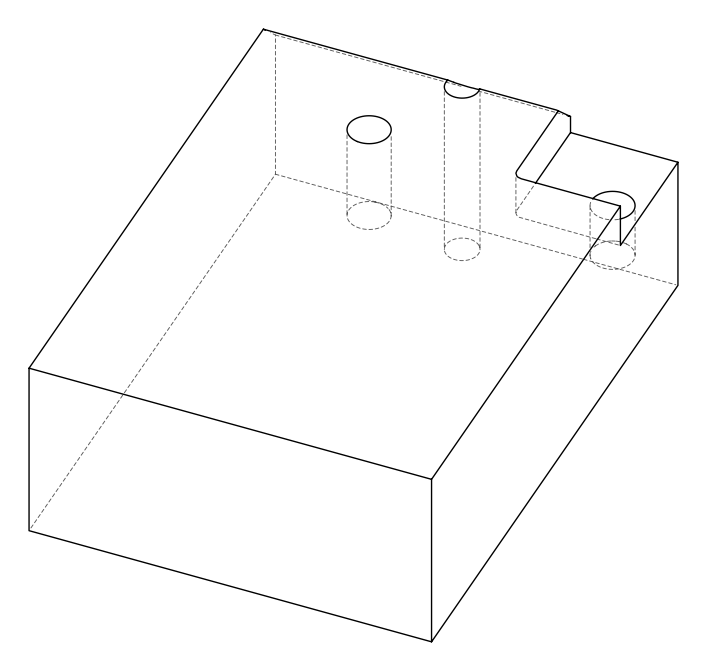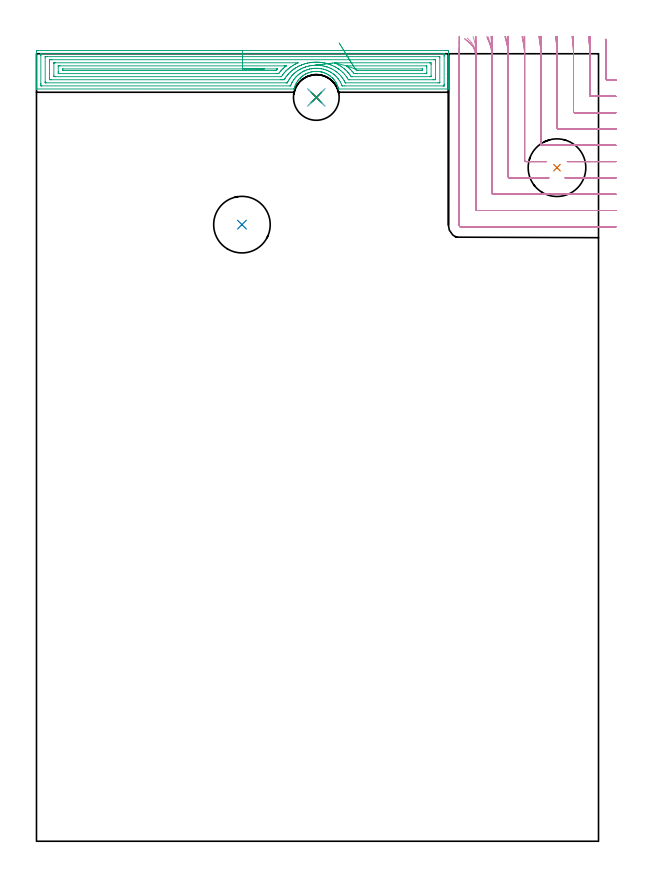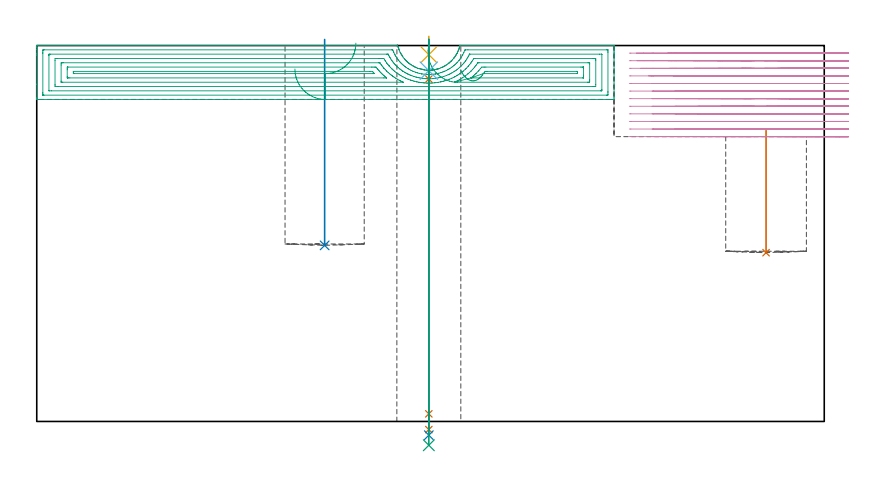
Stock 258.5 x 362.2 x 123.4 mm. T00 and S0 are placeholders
(PLAN: 9 operations, 8 tool changes, 37.6 min)
(1 INDEXABLE_INSERT_DRILL_BLIND_HOLE_FROM_SOLID | STEP1POCKET | NXT0302_024 | 0.17 min | 37302 mm3)
(2 INDEXABLE_INSERT_DRILL_BLIND_HOLE_FROM_SOLID_1 | STEP1POCKET_1 | NXT0302_023 | 0.27 min | 34641 mm3)
(3 AREA_MILL | FG_CHAMFER_SURFACE | UGT0205_001 | 10.61 min | 30883 mm3)
(4 MILL_CORNER_NOTCH_RECTANGULAR | CORNER_NOTCH_RECTANGULAR | NXT0201_013 | Follow Part, ap 2.5, ae 75% | 24.89 min | 156687 mm3)
(5 SPOT_DRILL | STEP1HOLE | NXT0321_9005460120000 | 0.05 min | 153 mm3)
(6 DRILL_BLIND_HOLE_INTO_CENTER | STEP1HOLE | NXT0301_026 | 0.04 min | 119 mm3)
(7 GUN_DRILL_THROUGH_HOLE | STEP1HOLE | UGT0307_001 | 0.55 min | 2241 mm3)
(8 SPADE_DRILL_TO_ENLARGE_THROUGH_HOLE | STEP1HOLE | UGT0306_004 | 0.52 min | 15038 mm3)
(9 DRILL_TO_ENLARGE_THROUGH_HOLE | STEP1HOLE | UGT0301_051 | 0.53 min | 24728 mm3)
(TOOL NXT0302_024 | Index. Insert Drill 26.5mm [880-D2650L32-03] | D26.5 PA176 FL80 Z2)
(TOOL NXT0302_023 | Index. Insert Drill 26mm [880-D2600L32-05] | D26 PA176 FL130 Z2)
(TOOL UGT0205_001 | Chamfer Mill 20 x 3 x 45 deg. | D20 FL50 Z2)
(TOOL NXT0201_013 | ENDMILL 10mm | D10 FL30 Z4)
(TOOL NXT0321_9005460120000 | NC Spot Drill, 142deg, 12mm, Carbide, Uncoated | D12 PA142 FL30 Z2)
(TOOL NXT0301_026 | Carbide Drill 5.5mm [860.1-0550-017A1-MM 2214] | D5.5 PA140 FL28 Z2)
(TOOL UGT0307_001 | Gun Drill 5 mm | D5 PA130 FL24 Z1)
(TOOL UGT0306_004 | Spade Drill 13.5mm | D13.5 PA132 FL10 Z2)
(TOOL UGT0301_051 | Twist Drill 21 mm | D21 PA118 FL145 Z2)
(OP 1 INDEXABLE_INSERT_DRILL_BLIND_HOLE_FROM_SOLID)
G17 G21 G94 G90
T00 M6
G54
G17 G0 G90 X239.4 Y309.8 S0 M3
G43 Z133.4 H1
G94 G81 G98 Z55.4 F250. R95.5
G80
M5
M2
(OP 2 INDEXABLE_INSERT_DRILL_BLIND_HOLE_FROM_SOLID_1)
G17 G21 G94 G90
T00 M6
G54
G17 G0 G90 X94.5 Y283.6 S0 M3
G43 Z133.4 H1
G94 G81 G98 Z57.8 F250. R125.4
G80
M5
M2
(OP 3 AREA_MILL)
G17 G21 G94 G90
T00 M6
G54
G17 G0 G90 X84.75 Y363.7 S1061 M3
G43 Z133.4 H0
Z115.7
G94 G1 X84.788 Z114.828 F250.
X84.902 Z113.964
X85.091 Z113.112
X85.353 Z112.28
X85.687 Z111.474
X86.09 Z110.7
X86.558 Z109.964
X87.09 Z109.272
X87.679 Z108.629
X88.322 Z108.04
X89.014 Z107.509
X89.75 Z107.04
X90.524 Z106.637
X91.33 Z106.303
X92.162 Z106.041
X93.014 Z105.852
X93.878 Z105.738
X94.75 Z105.7
X188.424
X188.896 Y363.699 Z105.701
X189.362 Y363.695 Z105.703
X189.491 Y363.691 Z105.706
X189.496 Y363.234 Z106.163
X189.5 Y362.636 Z106.761
Y349.711 Z119.684
Y349.114 Z120.28
Y348.544 Z120.853
Y348.231 Z121.165
Y347.661 Z121.735
Y347.349 Z122.046
Y346.723 Z122.676
Y346.33 Z123.069
Y346.009 Z123.382
X189.493 Y346.002 Z123.388
X189.342 Y346. Z123.4
X138.923
X138.922 Y346.001 Z123.399
X138.881 Y346.162 Z123.237
X138.798 Y346.461 Z122.935
X138.708 Y346.763 Z122.636
X138.693 Y346.807 Z122.593
X138.556 Y347.204 Z122.196
X138.5 Y347.349 Z122.051
X138.385 Y347.641 Z121.758
X138.195 Y348.068 Z121.33
X137.99 Y348.491 Z120.907
X137.974 Y348.518 Z120.879
X137.88 Y348.672 Z120.724
X137.759 Y348.873 Z120.526
X137.614 Y349.114 Z120.286
X137.441 Y349.398 Z120.002
X137.098 Y349.897 Z119.501
X137.021 Y349.996 Z119.4
X136.951 Y350.087 Z119.31
X136.8 Y350.275 Z119.123
X136.508 Y350.611 Z118.789
X136.426 Y350.7 Z118.7
X136.207 Y350.938 Z118.461
X136.099 Y351.048 Z118.352
X135.987 Y351.154 Z118.245
X135.298 Y351.761 Z117.637
X135.212 Y351.831 Z117.568
X135.135 Y351.893 Z117.506
X134.95 Y352.032 Z117.366
X134.423 Y352.396 Z117.004
X133.991 Y352.662 Z116.738
X133.553 Y352.91 Z116.488
X133.089 Y353.131 Z116.267
X132.64 Y353.324 Z116.071
X132.196 Y353.491 Z115.904
X132.096 Y353.526 Z115.872
X131.784 Y353.631 Z115.767
X131.749 Y353.642 Z115.756
X131.488 Y353.719 Z115.68
X131.337 Y353.759 Z115.64
X131.225 Y353.789 Z115.611
X130.987 Y353.841 Z115.557
X130.891 Y353.859 Z115.534
X130.857 Y353.867 Z115.526
X130.412 Y353.951 Z115.445
X130.289 Y353.969 Z115.428
X129.999 Y354.009 Z115.383
X129.966 Y354.014 Z115.379
X129.774 Y354.035 Z115.362
X129.623 Y354.049 Z115.344
X129.52 Y354.06 Z115.335
X129.074 Y354.086 Z115.309
X128.945 Y354.085 Z115.303
X128.879 Y354.088
X128.618 Y354.092 Z115.3
X128.317 Y354.085 Z115.312
X128.183 Y354.081 Z115.316
X128.072 Y354.071 Z115.322
X127.869 Y354.058 Z115.338
X127.737 Y354.049 Z115.348
X127.322 Y354.001 Z115.394
X127.291 Y353.998 Z115.398
X126.845 Y353.929 Z115.47
X126.4 Y353.841 Z115.558
X126.175 Y353.789 Z115.61
X125.508 Y353.593 Z115.803
X125.331 Y353.535 Z115.865
X125.306 Y353.526 Z115.874
X125.091 Y353.45 Z115.944
X125.06 Y353.44 Z115.955
X124.617 Y353.267 Z116.13
X124.537 Y353.232 Z116.166
X124.23 Y353.095 Z116.304
X123.848 Y352.91 Z116.488
X123.752 Y352.857 Z116.54
X123.725 Y352.842 Z116.555
X123.276 Y352.579 Z116.818
X122.86 Y352.317 Z117.081
X122.833 Y352.301 Z117.097
X122.453 Y352.031 Z117.365
X122.112 Y351.761 Z117.635
X121.967 Y351.649 Z117.75
X121.942 Y351.629 Z117.77
X121.875 Y351.568 Z117.831
X121.765 Y351.467 Z117.929
X121.67 Y351.382 Z118.016
X121.519 Y351.245 Z118.154
X121.44 Y351.173 Z118.223
X121.418 Y351.153 Z118.244
X121.373 Y351.108 Z118.291
X121.21 Y350.946 Z118.453
X121.145 Y350.879 Z118.517
X121.075 Y350.81 Z118.588
X121.05 Y350.785 Z118.613
X120.608 Y350.276 Z119.123
X120.159 Y349.7 Z119.696
X120.06 Y349.555 Z119.841
X119.953 Y349.396 Z120.
X119.682 Y348.962 Z120.437
X119.43 Y348.519 Z120.88
X119.267 Y348.206 Z121.194
X119.017 Y347.641 Z121.758
X118.901 Y347.349 Z122.05
X118.844 Y347.204 Z122.195
X118.693 Y346.763 Z122.636
X118.605 Y346.466 Z122.932
X118.574 Y346.363 Z123.035
X118.534 Y346.214 Z123.185
X118.469 Y346.005 Z123.392
X118.398 Y346. Z123.4
X0.158
X0.007 Y346.002 Z123.388
X0. Y346.009 Z123.382
Y346.33 Z123.069
Y346.723 Z122.676
Y347.349 Z122.046
Y348.544 Z120.853
Y349.114 Z120.28
Y358.679 Z110.718
Y363.234 Z106.163
X0.003 Y363.521 Z105.876
X0.01 Y363.692 Z105.706
X0.182 Y363.699 Z105.699
X0.604 Y363.7 Z105.7
X94.75
Y362.286 Z107.114
X187.111 Y362.285 Z107.115
X187.178
X187.484 Y362.279 Z107.121
X187.49 Y362.18 Z107.22
X187.497 Y361.969 Z107.431
X187.5 Y361.469 Z107.931
Y361.084 Z108.316
Y348.231 Z121.169
X187.498 Y347.848 Z121.552
X187.49 Y347.462 Z121.938
X187.488 Y347.42 Z121.98
X187.471 Y347.419 Z121.981
X187.421 Y347.416 Z121.984
X187.317 Y347.415 Z121.985
X187.111 Y347.414 Z121.986
X141.533
X140.707 Y347.42 Z121.98
X140.634 Y347.421 Z121.979
X140.529 Y347.484 Z121.916
X140.492 Y347.562 Z121.838
X140.209 Y348.231 Z121.169
X139.815 Y349.069 Z120.331
X139.789 Y349.114 Z120.286
X139.752 Y349.176 Z120.224
X139.243 Y349.996 Z119.404
X138.923 Y350.47 Z118.93
X138.745 Y350.703 Z118.697
X138.605 Y350.879 Z118.521
X138.03 Y351.54 Z117.86
X137.821 Y351.761 Z117.639
X137.472 Y352.095 Z117.305
X137.138 Y352.396 Z117.004
X136.851 Y352.644 Z116.756
X136.513 Y352.911 Z116.489
X136.245 Y353.105 Z116.295
X135.619 Y353.526 Z115.874
X135.353 Y353.69 Z115.71
X134.942 Y353.932 Z115.468
X134.461 Y354.175 Z115.225
X133.955 Y354.409 Z114.991
X133.568 Y354.571 Z114.829
X133.297 Y354.677 Z114.723
X132.676 Y354.89 Z114.51
X131.986 Y355.091 Z114.309
X131.784 Y355.14 Z114.26
X131.076 Y355.291 Z114.109
X130.891 Y355.325 Z114.075
X130.85 Y355.332 Z114.068
X130.388 Y355.393 Z114.007
X129.999 Y355.437 Z113.963
X129.836 Y355.452 Z113.948
X129.106 Y355.495 Z113.905
X128.896 Y355.5 Z113.9
X128.214 Y355.492 Z113.908
X128.018 Y355.485 Z113.915
X127.322 Y355.429 Z113.971
X127.196 Y355.415 Z113.985
X126.429 Y355.312 Z114.088
X126.411 Y355.309 Z114.091
X126.308 Y355.291 Z114.109
X125.671 Y355.158 Z114.242
X125.611 Y355.145 Z114.255
X125.537 Y355.125 Z114.275
X124.973 Y354.966 Z114.434
X124.831 Y354.923 Z114.477
X124.645 Y354.863 Z114.537
X124.303 Y354.747 Z114.653
X123.752 Y354.542 Z114.858
X123.656 Y354.504 Z114.896
X123.431 Y354.409 Z114.991
X123.04 Y354.231 Z115.169
X122.967 Y354.196 Z115.204
X122.86 Y354.142 Z115.258
X122.455 Y353.927 Z115.473
X121.967 Y353.647 Z115.753
X121.892 Y353.601 Z115.799
X121.775 Y353.526 Z115.874
X121.357 Y353.248 Z116.152
X121.075 Y353.049 Z116.351
X120.843 Y352.873 Z116.527
X120.551 Y352.644 Z116.756
X120.351 Y352.477 Z116.923
X120.183 Y352.33 Z117.07
X119.887 Y352.054 Z117.346
X119.583 Y351.761 Z117.639
X119.439 Y351.614 Z117.786
X119.29 Y351.456 Z117.944
X119.022 Y351.144 Z118.256
X118.802 Y350.879 Z118.521
X118.623 Y350.656 Z118.744
X118.398 Y350.365 Z119.035
X118.247 Y350.146 Z119.254
X118.15 Y349.996 Z119.404
X117.905 Y349.601 Z119.799
X117.615 Y349.114 Z120.286
X117.576 Y349.044 Z120.356
X117.506 Y348.913 Z120.487
X117.193 Y348.231 Z121.169
X117.02 Y347.829 Z121.571
X116.856 Y347.438 Z121.962
X116.84 Y347.421 Z121.979
X116.547 Y347.414 Z121.986
X2.389 Y347.415 Z121.985
X2.322
X2.016 Y347.421 Z121.979
X2.01 Y347.519 Z121.881
X2.003 Y347.731 Z121.669
X2.001 Y348.231 Z121.169
X2. Y348.616 Z120.784
Y361.469 Z107.931
X2.002 Y361.852 Z107.548
X2.01 Y362.238 Z107.162
X2.012 Y362.28 Z107.12
X2.029 Y362.281 Z107.119
X2.079 Y362.284 Z107.116
X2.183 Y362.285 Z107.115
X2.389 Y362.286 Z107.114
X94.75
Y360.872 Z108.529
X185.038 Y360.871
X185.326 Y360.869 Z108.531
X185.422 Y360.867 Z108.533
X185.489 Y360.865 Z108.535
X185.493 Y360.758 Z108.642
X185.498 Y360.586 Z108.814
X185.5 Y360.415 Z108.985
X185.499 Y348.943 Z120.457
X185.495 Y348.885 Z120.515
X185.49 Y348.843 Z120.557
X185.468 Y348.835 Z120.565
X185.326 Y348.834 Z120.566
X184.721 Y348.829 Z120.571
X142.204
X142.121 Y348.83 Z120.57
X142.072 Y348.834 Z120.566
X142.051 Y348.836 Z120.564
X142.044 Y348.846 Z120.554
X141.989 Y348.948 Z120.452
X141.904 Y349.114 Z120.286
X141.6 Y349.707 Z119.693
X141.428 Y349.996 Z119.404
X141.172 Y350.419 Z118.981
X140.865 Y350.879 Z118.521
X140.707 Y351.108 Z118.292
X140.42 Y351.482 Z117.918
X140.185 Y351.761 Z117.639
X139.815 Y352.185 Z117.215
X139.386 Y352.644 Z116.756
X138.923 Y353.076 Z116.324
X138.414 Y353.526 Z115.874
X138.03 Y353.834 Z115.566
X137.695 Y354.079 Z115.321
X137.221 Y354.409 Z114.991
X137.138 Y354.465 Z114.935
X136.964 Y354.581 Z114.819
X136.245 Y355. Z114.4
X135.691 Y355.291 Z114.109
X135.353 Y355.455 Z113.945
X135.042 Y355.599 Z113.801
X134.461 Y355.838 Z113.562
X133.585 Y356.157 Z113.243
X133.568 Y356.163 Z113.237
X133.536 Y356.174 Z113.226
X132.676 Y356.418 Z112.982
X132.35 Y356.496 Z112.904
X131.784 Y356.612 Z112.788
X131.238 Y356.713 Z112.687
X130.891 Y356.764 Z112.636
X130.215 Y356.842 Z112.558
X129.999 Y356.862 Z112.538
X129.258 Y356.906 Z112.494
X129.106 Y356.91 Z112.49
X128.361 Y356.911 Z112.489
X128.214 Y356.908 Z112.492
X127.847 Y356.894 Z112.506
X127.51 Y356.87 Z112.53
X127.322 Y356.853 Z112.547
X126.702 Y356.787 Z112.613
X126.429 Y356.749 Z112.651
X125.923 Y356.674 Z112.726
X125.537 Y356.599 Z112.801
X125.181 Y356.526 Z112.874
X124.645 Y356.392 Z113.008
X124.471 Y356.345 Z113.055
X123.869 Y356.174 Z113.226
X123.781 Y356.145 Z113.255
X123.752 Y356.136 Z113.264
X123.13 Y355.907 Z113.493
X122.86 Y355.805 Z113.595
X122.492 Y355.655 Z113.745
X121.967 Y355.424 Z113.976
X121.877 Y355.381 Z114.019
X121.693 Y355.291 Z114.109
X121.291 Y355.077 Z114.323
X121.075 Y354.957 Z114.443
X120.728 Y354.752 Z114.648
X120.183 Y354.415 Z114.985
X120.173 Y354.409 Z114.991
X119.657 Y354.046 Z115.354
X119.29 Y353.771 Z115.629
X119.153 Y353.662 Z115.738
X118.987 Y353.526 Z115.874
X118.673 Y353.254 Z116.146
X118.398 Y353.011 Z116.389
X118.209 Y352.831 Z116.569
X118.018 Y352.644 Z116.756
X117.766 Y352.386 Z117.014
X117.506 Y352.105 Z117.295
X117.346 Y351.919 Z117.481
X117.214 Y351.761 Z117.639
X116.948 Y351.43 Z117.97
X116.613 Y351.004 Z118.396
X116.529 Y350.879 Z118.521
X116.213 Y350.392 Z119.008
X115.968 Y349.996 Z119.404
X115.876 Y349.843 Z119.557
X115.721 Y349.573 Z119.827
X115.566 Y349.267 Z120.133
X115.356 Y348.852 Z120.548
X115.336 Y348.835 Z120.565
X115.29 Y348.832 Z120.568
X115.213 Y348.83 Z120.57
X115.117 Y348.829 Z120.571
X114.828 Y348.828 Z120.572
X4.462 Y348.829 Z120.571
X4.174 Y348.831 Z120.569
X4.078 Y348.833 Z120.567
X4.011 Y348.835 Z120.565
X4.007 Y348.942 Z120.458
X4.002 Y349.114 Z120.286
X4. Y349.285 Z120.115
X4.001 Y360.757 Z108.643
X4.005 Y360.815 Z108.585
X4.009 Y360.857 Z108.543
X4.032 Y360.865 Z108.535
X4.174 Y360.866 Z108.534
X4.779 Y360.871 Z108.529
X94.75 Y360.872
Y359.457 Z109.943
X182.649 Y359.456 Z109.944
X182.9 Y359.455 Z109.945
X183.385 Y359.45 Z109.95
X183.49 Y359.438 Z109.962
X183.5 Y358.821 Z110.579
Y350.879 Z118.521
X183.494 Y350.458 Z118.942
X183.49 Y350.254 Z119.146
X183.285 Y350.25 Z119.15
X182.649 Y350.244 Z119.156
X182.399 Y350.243 Z119.157
X144.027
X143.706 Y350.245 Z119.155
X143.546 Y350.247 Z119.153
X143.471 Y350.25 Z119.15
X143.384 Y350.37 Z119.03
X143.062 Y350.879 Z118.521
X142.841 Y351.224 Z118.176
X142.492 Y351.755 Z117.645
X142.487 Y351.761 Z117.639
X142.098 Y352.253 Z117.147
X141.768 Y352.644 Z116.756
X141.6 Y352.837 Z116.563
X140.95 Y353.526 Z115.874
X140.707 Y353.754 Z115.646
X139.977 Y354.409 Z114.991
X139.815 Y354.543 Z114.857
X139.178 Y355.038 Z114.362
X138.923 Y355.215 Z114.185
X138.877 Y355.246 Z114.154
X138.81 Y355.291 Z114.109
X138.34 Y355.599 Z113.801
X138.03 Y355.79 Z113.61
X137.788 Y355.934 Z113.466
X137.371 Y356.174 Z113.226
X137.138 Y356.299 Z113.101
X136.869 Y356.439 Z112.961
X136.245 Y356.728 Z112.672
X135.488 Y357.056 Z112.344
X135.353 Y357.109 Z112.291
X135.267 Y357.141 Z112.259
X134.461 Y357.421 Z111.979
X133.924 Y357.587 Z111.813
X133.568 Y357.687 Z111.713
X133.192 Y357.787 Z111.613
X132.715 Y357.901 Z111.499
X132.676 Y357.909 Z111.491
X132.53 Y357.939 Z111.461
X131.784 Y358.075 Z111.325
X131.617 Y358.103 Z111.297
X130.891 Y358.197 Z111.203
X130.595 Y358.232 Z111.169
X129.999 Y358.281 Z111.119
X129.631 Y358.303 Z111.097
X129.106 Y358.324 Z111.076
X128.716 Y358.325 Z111.075
X128.214 Y358.32 Z111.08
X127.839 Y358.309 Z111.091
X127.322 Y358.275 Z111.125
X127.008 Y358.249 Z111.151
X126.429 Y358.188 Z111.212
X126.206 Y358.16 Z111.24
X125.537 Y358.064 Z111.336
X125.428 Y358.046 Z111.354
X124.858 Y357.939 Z111.461
X124.682 Y357.902 Z111.498
X124.645 Y357.893 Z111.507
X123.97 Y357.724 Z111.676
X123.752 Y357.663 Z111.737
X123.279 Y357.525 Z111.875
X122.86 Y357.395 Z112.005
X122.607 Y357.306 Z112.094
X121.967 Y357.079 Z112.321
X121.951 Y357.073 Z112.327
X121.909 Y357.056 Z112.344
X121.327 Y356.807 Z112.593
X121.075 Y356.695 Z112.705
X120.717 Y356.528 Z112.872
X120.183 Y356.263 Z113.137
X120.124 Y356.232 Z113.168
X120.017 Y356.174 Z113.226
X119.561 Y355.906 Z113.494
X119.29 Y355.743 Z113.657
X119.013 Y355.566 Z113.834
X118.591 Y355.291 Z114.109
X118.476 Y355.214 Z114.186
X118.398 Y355.158 Z114.242
X117.966 Y354.836 Z114.564
X117.506 Y354.483 Z114.917
X117.465 Y354.449 Z114.951
X117.417 Y354.409 Z114.991
X116.994 Y354.032 Z115.368
X116.613 Y353.688 Z115.712
X116.53 Y353.608 Z115.792
X116.448 Y353.526 Z115.874
X116.091 Y353.16 Z116.24
X115.721 Y352.755 Z116.645
X115.669 Y352.695 Z116.705
X115.626 Y352.644 Z116.756
X115.271 Y352.206 Z117.194
X114.916 Y351.761 Z117.639
X114.878 Y351.712 Z117.688
X114.828 Y351.646 Z117.754
X114.522 Y351.181 Z118.219
X114.327 Y350.879 Z118.521
X114.177 Y350.64 Z118.76
X113.936 Y350.25 Z119.15
X113.683 Y350.247 Z119.153
X113.044 Y350.244 Z119.156
X112.401 Y350.243 Z119.157
X6.851
X6.6 Y350.245 Z119.155
X6.115 Y350.25 Z119.15
X6.01 Y350.262 Z119.138
X6. Y350.879 Z118.521
Y358.821 Z110.579
X6.006 Y359.242 Z110.158
X6.01 Y359.446 Z109.954
X6.215 Y359.45 Z109.95
X6.851 Y359.456 Z109.944
X7.101 Y359.457 Z109.943
X94.75
Y358.043 Z111.357
X120.183 Y358.042 Z111.358
X120.222 Y358.041 Z111.359
X120.297 Y358.036 Z111.364
X120.156 Y357.965 Z111.435
X120.1 Y357.939 Z111.461
X119.554 Y357.678 Z111.722
X119.29 Y357.547 Z111.853
X118.965 Y357.378 Z112.022
X118.379 Y357.056 Z112.344
X117.844 Y356.722 Z112.678
X117.506 Y356.508 Z112.892
X117.303 Y356.374 Z113.026
X117.01 Y356.174 Z113.226
X116.78 Y356.009 Z113.391
X116.613 Y355.886 Z113.514
X116.277 Y355.624 Z113.776
X115.857 Y355.291 Z114.109
X115.783 Y355.23 Z114.17
X115.721 Y355.176 Z114.224
X115.317 Y354.808 Z114.592
X114.88 Y354.409 Z114.991
X114.854 Y354.384 Z115.016
X114.828 Y354.359 Z115.041
X114.417 Y353.933 Z115.467
X114.045 Y353.526 Z115.874
X113.994 Y353.469 Z115.931
X113.936 Y353.402 Z115.998
X113.594 Y352.982 Z116.418
X113.323 Y352.644 Z116.756
X113.201 Y352.488 Z116.912
X113.044 Y352.28 Z117.12
X112.649 Y351.7 Z117.7
X112.628 Y351.674 Z117.726
X112.62 Y351.666 Z117.734
X112.573 Y351.663 Z117.737
X112.362 Y351.658 Z117.742
X112.257 Y351.657 Z117.743
X8.636
X8.53 Y351.659 Z117.741
X8.32 Y351.664 Z117.736
X8.01 Y351.678 Z117.722
X8.008 Y351.761 Z117.639
X8.001 Y352.389 Z117.011
X8. Y357.684 Z111.716
X8.004 Y357.939 Z111.461
X8.007 Y358.017 Z111.383
X8.009 Y358.031 Z111.369
X8.074 Y358.036 Z111.364
X8.214 Y358.04 Z111.36
X8.425 Y358.042 Z111.358
X8.53 Y358.043 Z111.357
X94.75
Y356.629 Z112.771
X113.936
X114.37 Y356.628 Z112.772
X114.806 Y356.623 Z112.777
X114.828 Y356.622 Z112.778
X114.829 Y356.615 Z112.785
X114.828 Y356.611 Z112.789
X114.587 Y356.412 Z112.988
X114.298 Y356.174 Z113.226
X114.104 Y356.008 Z113.392
X113.936 Y355.86 Z113.54
X113.638 Y355.586 Z113.814
X113.325 Y355.291 Z114.109
X113.044 Y355.018 Z114.382
X112.742 Y354.707 Z114.693
X112.47 Y354.409 Z114.991
X112.321 Y354.241 Z115.159
X112.151 Y354.044 Z115.356
X111.917 Y353.758 Z115.642
X111.729 Y353.526 Z115.874
X111.52 Y353.268 Z116.132
X111.438 Y353.167 Z116.233
X111.367 Y353.082 Z116.318
X111.259 Y353.078 Z116.322
X110.824 Y353.074 Z116.326
X110.367 Y353.072 Z116.328
X109.934 Y353.071 Z116.329
X10.267 Y353.072 Z116.328
X10.144 Y353.073 Z116.327
X10.063 Y353.075 Z116.325
X10.022 Y353.078 Z116.322
X10.01 Y353.111 Z116.289
X10.005 Y353.526 Z115.874
X10.001 Y353.941 Z115.459
Y356.174 Z113.226
X10.004 Y356.585 Z112.815
X10.009 Y356.614 Z112.786
X10.022 Y356.622 Z112.778
X10.076 Y356.625 Z112.775
X10.19 Y356.627 Z112.773
X10.42 Y356.628 Z112.772
X10.853 Y356.629 Z112.771
X94.75
Y355.215 Z114.185
X110.445 Y355.214 Z114.186
X110.695 Y355.21 Z114.19
X110.801 Y355.207 Z114.193
X110.778 Y355.177 Z114.223
X110.644 Y355.017 Z114.383
X110.514 Y354.863 Z114.537
X110.367 Y354.691 Z114.709
X110.234 Y354.539 Z114.861
X110.196 Y354.498 Z114.902
X109.474 Y354.486 Z114.914
X109.397
X12.127
X12.028 Y354.49 Z114.91
X12.011 Y354.492 Z114.908
X12.005 Y354.503 Z114.897
X12.001 Y354.519 Z114.881
Y354.704 Z114.696
X12.009 Y355.129 Z114.271
X12.013 Y355.21 Z114.19
X12.017 Y355.211 Z114.189
X12.041 Y355.214 Z114.186
X12.091
X12.191 Y355.215 Z114.185
X94.75
X95.622 Z114.223
X96.486 Z114.337
X97.338 Z114.526
X98.17 Z114.788
X98.976 Z115.122
X99.75 Z115.525
X100.486 Z115.994
X101.178 Z116.525
X101.821 Z117.114
X102.41 Z117.757
X102.942 Z118.45
X103.41 Z119.185
X103.813 Z119.959
X104.147 Z120.765
X104.409 Z121.597
X104.598 Z122.449
X104.712 Z123.314
X104.75 Z124.185
G0 X128.523 Y356.949 Z122.53
G1 X128.453 Y356.94 Z121.66
X128.458 Z120.788
X128.539 Y356.951 Z119.919
X128.694 Y356.97 Z119.061
X128.923 Y356.999 Z118.22
X129.224 Y357.037 Z117.402
X129.595 Y357.084 Z116.614
X130.032 Y357.139 Z115.861
X130.533 Y357.203 Z115.149
X131.093 Y357.274 Z114.484
X131.709 Y357.352 Z113.871
X132.375 Y357.436 Z113.314
X133.087 Y357.526 Z112.818
X133.839 Y357.621 Z112.387
X134.626 Y357.721 Z112.023
X135.441 Y357.824 Z111.729
X136.278 Y357.93 Z111.509
X137.132 Y358.038 Z111.362
X138.03 Y358.043 Z111.357
X180.864 Y358.042 Z111.358
X180.97 Y358.041 Z111.359
X181.18 Y358.036 Z111.364
X181.49 Y358.022 Z111.378
X181.492 Y357.939 Z111.461
X181.499 Y357.311 Z112.089
Y352.015 Z117.385
X181.496 Y351.761 Z117.639
X181.493 Y351.683 Z117.717
X181.491 Y351.669 Z117.731
X181.426 Y351.664 Z117.736
X181.286 Y351.66 Z117.74
X181.075 Y351.658 Z117.742
X180.97 Y351.657 Z117.743
X145.169
X145.064 Y351.658 Z117.742
X144.853 Y351.662 Z117.738
X144.795 Y351.664 Z117.736
X144.768 Y351.673 Z117.727
X144.745 Y351.703 Z117.697
X144.703 Y351.761 Z117.639
X144.277 Y352.382 Z117.018
X144.076 Y352.644 Z116.756
X143.77 Y353.03 Z116.37
X143.384 Y353.493 Z115.907
X143.354 Y353.526 Z115.874
X143.065 Y353.842 Z115.558
X142.522 Y354.409 Z114.991
X142.492 Y354.438 Z114.962
X142.072 Y354.824 Z114.576
X141.6 Y355.247 Z114.153
X141.546 Y355.291 Z114.109
X140.707 Y355.943 Z113.457
X140.384 Y356.174 Z113.226
X139.815 Y356.559 Z112.841
X139.012 Y357.056 Z112.344
X138.923 Y357.109 Z112.291
X138.794 Y357.183 Z112.217
X138.03 Y357.585 Z111.815
X137.297 Y357.939 Z111.461
X137.138 Y358.016 Z111.384
X137.132 Y358.038 Z111.362
X142.561 Y356.624 Z112.776
X142.568 Y356.625 Z112.775
X142.648 Y356.627 Z112.773
X142.771 Y356.628 Z112.772
X142.924 Y356.629 Z112.771
X179.233 Y356.628 Z112.772
X179.356 Y356.627 Z112.773
X179.437 Y356.625 Z112.775
X179.478 Y356.622 Z112.778
X179.49 Y356.589 Z112.811
X179.495 Y356.174 Z113.226
X179.499 Y355.759 Z113.641
Y353.526 Z115.874
X179.496 Y353.115 Z116.285
X179.491 Y353.086 Z116.314
X179.478 Y353.078 Z116.322
X179.424 Y353.075 Z116.325
X179.31 Y353.073 Z116.327
X179.08 Y353.072 Z116.328
X178.647 Y353.071 Z116.329
X147.414
X146.954 Y353.072 Z116.328
X146.519 Y353.074 Z116.326
X146.062 Y353.078 Z116.322
X145.683 Y353.526 Z115.874
X145.169 Y354.131 Z115.269
X144.918 Y354.409 Z114.991
X144.277 Y355.093 Z114.307
X144.077 Y355.291 Z114.109
X143.719 Y355.622 Z113.778
X143.384 Y355.927 Z113.473
X143.102 Y356.174 Z113.226
X142.669 Y356.53 Z112.87
X142.587 Y356.6 Z112.8
X142.561 Y356.624 Z112.776
X146.599 Y355.208 Z114.192
X146.626 Y355.209 Z114.191
X146.954 Y355.214 Z114.186
X177.373
X177.472 Y355.21 Z114.19
X177.489 Y355.208 Z114.192
X177.495 Y355.197 Z114.203
X177.499 Y355.181 Z114.219
X177.5 Y355.163 Z114.237
Y355.088 Z114.312
X177.494 Y354.749 Z114.651
X177.49 Y354.647 Z114.753
X177.47 Y354.492 Z114.908
X177.295 Y354.487 Z114.913
X177.217 Y354.486 Z114.914
X147.769
X147.4 Y354.489 Z114.911
X147.221 Y354.492 Z114.908
X147.134 Y354.582 Z114.818
X146.954 Y354.784 Z114.616
X146.691 Y355.085 Z114.315
X146.651 Y355.133 Z114.267
X146.613 Y355.185 Z114.215
X146.599 Y355.208 Z114.192
X146.237 Y355.794 Z113.656
X145.852 Y356.417 Z113.182
X145.447 Y357.073 Z112.774
X145.024 Y357.757 Z112.435
X144.588 Y358.463 Z112.167
X144.141 Y359.187 Z111.972
X143.687 Y359.922 Z111.853
X143.229 Y360.663 Z111.809
X142.771 Y361.405 Z111.841
X142.316 Y362.141 Z111.949
X141.867 Y362.867 Z112.132
X141.429 Y363.576 Z112.388
X141.004 Y364.264 Z112.717
X140.596 Y364.924 Z113.114
X140.208 Y365.553 Z113.578
X139.842 Y366.145 Z114.104
X139.502 Y366.696 Z114.689
X139.19 Y367.201 Z115.329
G0 Z133.4
M5
M2
(OP 4 MILL_CORNER_NOTCH_RECTANGULAR)
G17 G21 G94 G90
T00 M6
G54
G17 G0 G90 X261.639 Y368.911 S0 M3
G43 Z133.4 H0
Z120.908
G94 G1 X261.843 Y365.918 F250.
G2 X262. Y361.321 R67.5 F500.
G1 Y350.595
G3 X262.495 Y350.1 R0.5
G1 X263.5
X266.5 F250.
G0 Z133.4
X253.917 Y370.186
Z120.908
G1 X254.211 Y367.2
G2 X254.5 Y361.321 R60. F500.
G1 Y343.095
G3 X254.995 Y342.6 R0.5
G1 X263.5
X266.5 F250.
G0 Z133.4
X246.334 Y370.181
Z120.908
G1 X246.67 Y367.2
G2 X247. Y361.321 R52.5 F500.
G1 Y335.596
G3 X247.496 Y335.1 R0.5
G1 X263.5
X266.5 F250.
G0 Z133.4
X238.722 Y370.174
Z120.908
G1 X239.114 Y367.2
G2 X239.5 Y361.321 R45. F500.
G1 Y328.096
G3 X239.996 Y327.6 R0.5
G1 X263.5
X266.5 F250.
G0 Z133.4
X231.066 Y370.163
Z120.908
G1 X231.536 Y367.2
G2 X232. Y361.321 R37.5 F500.
G1 Y320.596
G3 X232.496 Y320.1 R0.5
G1 X263.5
X266.5 F250.
G0 Z133.4
X223.33 Y370.142
Z120.908
G1 X223.918 Y367.2
G2 X224.5 Y361.321 R30. F500.
G1 Y313.096
G3 X224.996 Y312.6 R0.5
G1 X231.642
X234.642 F250.
G0 Z133.4
X215.435 Y370.096
Z120.908
G1 X216.218 Y367.2
G2 X217. Y361.321 R22.5 F500.
G1 Y305.597
G3 X217.497 Y305.1 R0.5
G1 X232.622
X235.622 F250.
G0 Z133.4
X244.158 Y312.6
Z120.908
G1 X247.158
X263.5 F500.
X266.5 F250.
G0 Z133.4
X243.178 Y305.1
Z120.908
G1 X246.178
X263.5 F500.
X266.5 F250.
G0 Z133.4
X207.124 Y369.96
Z120.908
G1 X208.3 Y367.2
G2 X209.5 Y361.321 R15. F500.
G1 Y298.097
G3 X209.997 Y297.6 R0.5
G1 X263.5
X266.5 F250.
G0 Z133.4
X196.824 Y369.057
Z120.908
G1 X199.171 Y367.189
G2 X202. Y361.321 R7.5 F500.
G1 Y290.597
G3 X202.497 Y290.1 R0.5
G1 X263.5
X266.5 F250.
G0 Z133.4
X194.5 Y364.321
Z120.908
G1 Y361.321
Y283.1 F500.
G3 X195. Y282.6 R0.5
G1 X263.5
X266.5 F250.
G0 Z133.4
X261.658 Y368.901
Z118.417
G1 X261.855 Y365.907
G2 X262. Y361.485 R67.5 F500.
G1 Y350.595
G3 X262.495 Y350.1 R0.5
G1 X263.5
X266.5 F250.
G0 Z133.4
X253.941 Y370.186
Z118.417
G1 X254.227 Y367.2
G2 X254.5 Y361.485 R60. F500.
G1 Y343.095
G3 X254.995 Y342.6 R0.5
G1 X263.5
X266.5 F250.
G0 Z133.4
X246.361 Y370.182
Z118.417
G1 X246.688 Y367.2
G2 X247. Y361.485 R52.5 F500.
G1 Y335.596
G3 X247.496 Y335.1 R0.5
G1 X263.5
X266.5 F250.
G0 Z133.4
X238.755 Y370.176
Z118.417
G1 X239.136 Y367.2
G2 X239.5 Y361.485 R45. F500.
G1 Y328.096
G3 X239.996 Y327.6 R0.5
G1 X263.5
X266.5 F250.
G0 Z133.4
X231.105 Y370.165
Z118.417
G1 X231.562 Y367.2
G2 X232. Y361.485 R37.5 F500.
G1 Y320.596
G3 X232.496 Y320.1 R0.5
G1 X263.5
X266.5 F250.
G0 Z133.4
X223.379 Y370.145
Z118.417
G1 X223.951 Y367.2
G2 X224.5 Y361.485 R30. F500.
G1 Y313.096
G3 X224.996 Y312.6 R0.5
G1 X231.642
X234.642 F250.
G0 Z133.4
X215.5 Y370.102
Z118.417
G1 X216.262 Y367.2
G2 X217. Y361.485 R22.5 F500.
G1 Y305.597
G3 X217.497 Y305.1 R0.5
G1 X232.622
X235.622 F250.
G0 Z133.4
X244.158 Y312.6
Z118.417
G1 X247.158
X263.5 F500.
X266.5 F250.
G0 Z133.4
X243.178 Y305.1
Z118.417
G1 X246.178
X263.5 F500.
X266.5 F250.
G0 Z133.4
X207.226 Y369.974
Z118.417
G1 X208.369 Y367.2
G2 X209.5 Y361.485 R15. F500.
G1 Y298.097
G3 X209.997 Y297.6 R0.5
G1 X263.5
X266.5 F250.
G0 Z133.4
X197.074 Y369.142
Z118.417
G1 X199.359 Y367.198
G2 X202. Y361.485 R7.5 F500.
G1 Y290.597
G3 X202.497 Y290.1 R0.5
G1 X263.5
X266.5 F250.
G0 Z133.4
X194.5 Y364.485
Z118.417
G1 Y361.485
Y283.1 F500.
G3 X195. Y282.6 R0.5
G1 X263.5
X266.5 F250.
G0 Z133.4
X261.745 Y368.857
Z115.925
G1 X261.905 Y365.862
G2 X262. Y362.277 R67.5 F500.
G1 Y350.595
G3 X262.495 Y350.1 R0.5
G1 X263.5
X266.5 F250.
G0 Z133.4
X254.052 Y370.19
Z115.925
G1 X254.298 Y367.2
G2 X254.5 Y362.277 R60. F500.
G1 Y343.095
G3 X254.995 Y342.6 R0.5
G1 X263.5
X266.5 F250.
G0 Z133.4
X246.487 Y370.187
Z115.925
G1 X246.769 Y367.2
G2 X247. Y362.277 R52.5 F500.
G1 Y335.596
G3 X247.496 Y335.1 R0.5
G1 X263.5
X266.5 F250.
G0 Z133.4
X238.902 Y370.182
Z115.925
G1 X239.23 Y367.2
G2 X239.5 Y362.277 R45. F500.
G1 Y328.096
G3 X239.996 Y327.6 R0.5
G1 X263.5
X266.5 F250.
G0 Z133.4
X231.282 Y370.174
Z115.925
G1 X231.675 Y367.2
G2 X232. Y362.277 R37.5 F500.
G1 Y320.596
G3 X232.496 Y320.1 R0.5
G1 X263.5
X266.5 F250.
G0 Z133.4
X223.601 Y370.159
Z115.925
G1 X224.093 Y367.2
G2 X224.5 Y362.277 R30. F500.
G1 Y313.096
G3 X224.996 Y312.6 R0.5
G1 X231.642
X234.642 F250.
G0 Z133.4
X215.798 Y370.127
Z115.925
G1 X216.455 Y367.2
G2 X217. Y362.277 R22.5 F500.
G1 Y305.597
G3 X217.497 Y305.1 R0.5
G1 X232.622
X235.622 F250.
G0 Z133.4
X244.158 Y312.6
Z115.925
G1 X247.158
X263.5 F500.
X266.5 F250.
G0 Z133.4
X243.178 Y305.1
Z115.925
G1 X246.178
X263.5 F500.
X266.5 F250.
G0 Z133.4
X207.684 Y370.034
Z115.925
G1 X208.669 Y367.2
G2 X209.5 Y362.277 R15. F500.
G1 Y298.097
G3 X209.997 Y297.6 R0.5
G1 X263.5
X266.5 F250.
G0 Z133.4
X198.189 Y369.463
Z115.925
G1 X200.158 Y367.2
G2 X202. Y362.277 R7.5 F500.
G1 Y290.597
G3 X202.497 Y290.1 R0.5
G1 X263.5
X266.5 F250.
G0 Z133.4
X194.5 Y365.277
Z115.925
G1 Y362.277
Y283.1 F500.
G3 X195. Y282.6 R0.5
G1 X263.5
X266.5 F250.
G0 Z133.4
X261.965 Y368.774
Z113.433
G1 X261.996 Y365.774
G2 X262. Y365.063 R67.5 F500.
G1 Y350.595
G3 X262.495 Y350.1 R0.5
G1 X263.5
X266.5 F250.
G0 Z133.4
X254.355 Y370.198
Z113.433
G1 X254.462 Y367.2
G2 X254.5 Y365.063 R60. F500.
G1 Y343.095
G3 X254.995 Y342.6 R0.5
G1 X263.5
X266.5 F250.
G0 Z133.4
X246.834 Y370.197
Z113.433
G1 X246.957 Y367.2
G2 X247. Y365.063 R52.5 F500.
G1 Y335.596
G3 X247.496 Y335.1 R0.5
G1 X263.5
X266.5 F250.
G0 Z133.4
X239.307 Y370.197
Z113.433
G1 X239.449 Y367.2
G2 X239.5 Y365.063 R45. F500.
G1 Y328.096
G3 X239.996 Y327.6 R0.5
G1 X263.5
X266.5 F250.
G0 Z133.4
X231.768 Y370.195
Z113.433
G1 X231.939 Y367.2
G2 X232. Y365.063 R37.5 F500.
G1 Y320.596
G3 X232.496 Y320.1 R0.5
G1 X263.5
X266.5 F250.
G0 Z133.4
X224.21 Y370.192
Z113.433
G1 X224.424 Y367.2
G2 X224.5 Y365.063 R30. F500.
G1 Y313.096
G3 X224.996 Y312.6 R0.5
G1 X231.643
X234.643 F250.
G0 Z133.4
X216.613 Y370.186
Z113.433
G1 X216.898 Y367.2
G2 X217. Y365.063 R22.5 F500.
G1 Y305.597
G3 X217.496 Y305.1 R0.5
G1 X232.622
X235.622 F250.
G0 Z133.4
X244.158 Y312.6
Z113.433
G1 X247.158
X263.5 F500.
X266.5 F250.
G0 Z133.4
X243.178 Y305.1
Z113.433
G1 X246.178
X263.5 F500.
X266.5 F250.
G0 Z133.4
X208.92 Y370.169
Z113.433
G1 X209.347 Y367.2
G2 X209.5 Y365.063 R15. F500.
G1 Y298.097
G3 X209.997 Y297.6 R0.5
G1 X263.5
X266.5 F250.
G0 Z133.4
X200.835 Y370.076
Z113.433
G1 X201.689 Y367.2
G2 X202. Y365.063 R7.5 F500.
G1 Y290.597
G3 X202.497 Y290.1 R0.5
G1 X263.5
X266.5 F250.
G0 Z133.4
X194.5 Y368.063
Z113.433
G1 Y365.063
Y283.1 F500.
G3 X195. Y282.6 R0.5
G1 X263.5
X266.5 F250.
G0 Z133.4
X262. Y368.771
Z110.942
G1 Y365.771
Y350.595 F500.
G3 X262.495 Y350.1 R0.5
G1 X263.5
X266.5 F250.
G0 Z133.4
X254.487 Y370.2
Z110.942
G1 X254.499 Y367.2
X254.5 Y366.944 F500.
Y343.095
G3 X254.995 Y342.6 R0.5
G1 X263.5
X266.5 F250.
G0 Z133.4
X246.985 Y370.2
Z110.942
G1 X246.999 Y367.2
X247. Y366.944 F500.
Y335.596
G3 X247.496 Y335.1 R0.5
G1 X263.5
X266.5 F250.
G0 Z133.4
X239.482 Y370.2
Z110.942
G1 X239.499 Y367.2
X239.5 Y366.944 F500.
Y328.096
G3 X239.996 Y327.6 R0.5
G1 X263.5
X266.5 F250.
G0 Z133.4
X231.979 Y370.2
Z110.942
G1 X231.999 Y367.2
X232. Y366.944 F500.
Y320.596
G3 X232.496 Y320.1 R0.5
G1 X263.5
X266.5 F250.
G0 Z133.4
X224.473 Y370.2
Z110.942
G1 X224.499 Y367.2
G2 X224.5 Y366.944 R30. F500.
G1 Y313.096
G3 X224.996 Y312.6 R0.5
G1 X231.643
X234.643 F250.
G0 Z133.4
X216.964 Y370.2
Z110.942
G1 X216.999 Y367.2
G2 X217. Y366.944 R22.5 F500.
G1 Y305.596
G3 X217.496 Y305.1 R0.5
G1 X232.622
X235.622 F250.
G0 Z133.4
X244.158 Y312.6
Z110.942
G1 X247.158
X263.5 F500.
X266.5 F250.
G0 Z133.4
X243.178 Y305.1
Z110.942
G1 X246.178
X263.5 F500.
X266.5 F250.
G0 Z133.4
X209.447 Y370.2
Z110.942
G1 X209.498 Y367.2
G2 X209.5 Y366.944 R15. F500.
G1 Y298.097
G3 X209.997 Y297.6 R0.5
G1 X263.5
X266.5 F250.
G0 Z133.4
X201.893 Y370.198
Z110.942
G1 X201.996 Y367.2
G2 X202. Y366.944 R7.5 F500.
G1 Y290.597
G3 X202.497 Y290.1 R0.5
G1 X263.5
X266.5 F250.
G0 Z133.4
X194.5 Y369.944
Z110.942
G1 Y366.944
Y283.1 F500.
G3 X195. Y282.6 R0.5
G1 X263.5
X266.5 F250.
G0 Z133.4
X262. Y368.771
Z108.45
G1 Y365.771
Y350.595 F500.
G3 X262.495 Y350.1 R0.5
G1 X263.5
X266.5 F250.
G0 Z133.4
X254.5 Y370.2
Z108.45
G1 Y367.2
Y343.095 F500.
G3 X254.995 Y342.6 R0.5
G1 X263.5
X266.5 F250.
G0 Z133.4
X247. Y370.2
Z108.45
G1 Y367.2
Y335.596 F500.
G3 X247.496 Y335.1 R0.5
G1 X263.5
X266.5 F250.
G0 Z133.4
X239.5 Y370.2
Z108.45
G1 Y367.2
Y328.096 F500.
G3 X239.996 Y327.6 R0.5
G1 X263.5
X266.5 F250.
G0 Z133.4
X232. Y370.2
Z108.45
G1 Y367.2
Y320.596 F500.
G3 X232.496 Y320.1 R0.5
G1 X263.5
X266.5 F250.
G0 Z133.4
X224.5 Y370.2
Z108.45
G1 Y367.2
Y313.096 F500.
G3 X224.996 Y312.6 R0.5
G1 X231.642
X234.642 F250.
G0 Z133.4
X217. Y370.2
Z108.45
G1 Y367.2
Y305.597 F500.
G3 X217.497 Y305.1 R0.5
G1 X232.622
X235.622 F250.
G0 Z133.4
X244.158 Y312.6
Z108.45
G1 X247.158
X263.5 F500.
X266.5 F250.
G0 Z133.4
X243.177 Y305.1
Z108.45
G1 X246.177
X263.5 F500.
X266.5 F250.
G0 Z133.4
X209.5 Y370.2
Z108.45
G1 Y367.2
Y298.097 F500.
G3 X209.997 Y297.6 R0.5
G1 X263.5
X266.5 F250.
G0 Z133.4
X202. Y370.2
Z108.45
G1 Y367.2
Y290.597 F500.
G3 X202.497 Y290.1 R0.5
G1 X263.5
X266.5 F250.
G0 Z133.4
X194.5 Y370.2
Z108.45
G1 Y367.2
Y283.1 F500.
G3 X195. Y282.6 R0.5
G1 X263.5
X266.5 F250.
G0 Z133.4
X262. Y368.771
Z105.958
G1 Y365.771
Y350.595 F500.
G3 X262.495 Y350.1 R0.5
G1 X263.5
X266.5 F250.
G0 Z133.4
X254.5 Y370.2
Z105.958
G1 Y367.2
Y343.095 F500.
G3 X254.995 Y342.6 R0.5
G1 X263.5
X266.5 F250.
G0 Z133.4
X247. Y370.2
Z105.958
G1 Y367.2
Y335.596 F500.
G3 X247.496 Y335.1 R0.5
G1 X263.5
X266.5 F250.
G0 Z133.4
X239.5 Y370.2
Z105.958
G1 Y367.2
Y328.096 F500.
G3 X239.996 Y327.6 R0.5
G1 X263.5
X266.5 F250.
G0 Z133.4
X232. Y370.2
Z105.958
G1 Y367.2
Y320.596 F500.
G3 X232.496 Y320.1 R0.5
G1 X263.5
X266.5 F250.
G0 Z133.4
X224.5 Y370.2
Z105.958
G1 Y367.2
Y313.096 F500.
G3 X224.996 Y312.6 R0.5
G1 X231.643
X234.643 F250.
G0 Z133.4
X217. Y370.2
Z105.958
G1 Y367.2
Y305.597 F500.
G3 X217.497 Y305.1 R0.5
G1 X232.622
X235.622 F250.
G0 Z133.4
X244.155 Y312.6
Z105.958
G1 X247.155
X263.5 F500.
X266.5 F250.
G0 Z133.4
X243.177 Y305.1
Z105.958
G1 X246.177
X263.5 F500.
X266.5 F250.
G0 Z133.4
X209.5 Y370.2
Z105.958
G1 Y367.2
Y298.097 F500.
G3 X209.997 Y297.6 R0.5
G1 X263.5
X266.5 F250.
G0 Z133.4
X202. Y370.2
Z105.958
G1 Y367.2
Y290.597 F500.
G3 X202.497 Y290.1 R0.5
G1 X263.5
X266.5 F250.
G0 Z133.4
X194.5 Y370.2
Z105.958
G1 Y367.2
Y283.1 F500.
G3 X195. Y282.6 R0.5
G1 X263.5
X266.5 F250.
G0 Z133.4
X262. Y368.771
Z103.467
G1 Y365.771
Y350.595 F500.
G3 X262.495 Y350.1 R0.5
G1 X263.5
X266.5 F250.
G0 Z133.4
X254.5 Y370.2
Z103.467
G1 Y367.2
Y343.095 F500.
G3 X254.995 Y342.6 R0.5
G1 X263.5
X266.5 F250.
G0 Z133.4
X247. Y370.2
Z103.467
G1 Y367.2
Y335.596 F500.
G3 X247.496 Y335.1 R0.5
G1 X263.5
X266.5 F250.
G0 Z133.4
X239.5 Y370.2
Z103.467
G1 Y367.2
Y328.096 F500.
G3 X239.996 Y327.6 R0.5
G1 X263.5
X266.5 F250.
G0 Z133.4
X232. Y370.2
Z103.467
G1 Y367.2
Y320.596 F500.
G3 X232.496 Y320.1 R0.5
G1 X263.5
X266.5 F250.
G0 Z133.4
X224.5 Y370.2
Z103.467
G1 Y367.2
Y313.096 F500.
G3 X224.996 Y312.6 R0.5
G1 X231.643
X234.643 F250.
G0 Z133.4
X217. Y370.2
Z103.467
G1 Y367.2
Y305.596 F500.
G3 X217.496 Y305.1 R0.5
G1 X232.622
X235.622 F250.
G0 Z133.4
X244.155 Y312.6
Z103.467
G1 X247.155
X263.5 F500.
X266.5 F250.
G0 Z133.4
X243.177 Y305.1
Z103.467
G1 X246.177
X263.5 F500.
X266.5 F250.
G0 Z133.4
X209.5 Y370.2
Z103.467
G1 Y367.2
Y298.097 F500.
G3 X209.997 Y297.6 R0.5
G1 X263.5
X266.5 F250.
G0 Z133.4
X202. Y370.2
Z103.467
G1 Y367.2
Y290.597 F500.
G3 X202.497 Y290.1 R0.5
G1 X263.5
X266.5 F250.
G0 Z133.4
X194.5 Y370.2
Z103.467
G1 Y367.2
Y283.1 F500.
G3 X195. Y282.6 R0.5
G1 X263.5
X266.5 F250.
G0 Z133.4
X262. Y368.771
Z100.975
G1 Y365.771
Y350.595 F500.
G3 X262.495 Y350.1 R0.5
G1 X263.5
X266.5 F250.
G0 Z133.4
X254.5 Y370.2
Z100.975
G1 Y367.2
Y343.095 F500.
G3 X254.995 Y342.6 R0.5
G1 X263.5
X266.5 F250.
G0 Z133.4
X247. Y370.2
Z100.975
G1 Y367.2
Y335.596 F500.
G3 X247.496 Y335.1 R0.5
G1 X263.5
X266.5 F250.
G0 Z133.4
X239.5 Y370.2
Z100.975
G1 Y367.2
Y328.096 F500.
G3 X239.996 Y327.6 R0.5
G1 X263.5
X266.5 F250.
G0 Z133.4
X232. Y370.2
Z100.975
G1 Y367.2
Y320.596 F500.
G3 X232.496 Y320.1 R0.5
G1 X263.5
X266.5 F250.
G0 Z133.4
X224.5 Y370.2
Z100.975
G1 Y367.2
Y313.096 F500.
G3 X224.996 Y312.6 R0.5
G1 X231.643
X234.643 F250.
G0 Z133.4
X217. Y370.2
Z100.975
G1 Y367.2
Y305.596 F500.
G3 X217.496 Y305.1 R0.5
G1 X232.622
X235.622 F250.
G0 Z133.4
X244.158 Y312.6
Z100.975
G1 X247.158
X263.5 F500.
X266.5 F250.
G0 Z133.4
X243.178 Y305.1
Z100.975
G1 X246.178
X263.5 F500.
X266.5 F250.
G0 Z133.4
X209.5 Y370.2
Z100.975
G1 Y367.2
Y298.097 F500.
G3 X209.997 Y297.6 R0.5
G1 X263.5
X266.5 F250.
G0 Z133.4
X202. Y370.2
Z100.975
G1 Y367.2
Y290.597 F500.
G3 X202.497 Y290.1 R0.5
G1 X263.5
X266.5 F250.
G0 Z133.4
X194.5 Y370.2
Z100.975
G1 Y367.2
Y283.1 F500.
G3 X195. Y282.6 R0.5
G1 X263.5
X266.5 F250.
G0 Z133.4
X262. Y368.771
Z98.483
G1 Y365.771
Y350.595 F500.
G3 X262.495 Y350.1 R0.5
G1 X263.5
X266.5 F250.
G0 Z133.4
X254.5 Y370.2
Z98.483
G1 Y367.2
Y343.095 F500.
G3 X254.995 Y342.6 R0.5
G1 X263.5
X266.5 F250.
G0 Z133.4
X247. Y370.2
Z98.483
G1 Y367.2
Y335.596 F500.
G3 X247.496 Y335.1 R0.5
G1 X263.5
X266.5 F250.
G0 Z133.4
X239.5 Y370.2
Z98.483
G1 Y367.2
Y328.096 F500.
G3 X239.996 Y327.6 R0.5
G1 X263.5
X266.5 F250.
G0 Z133.4
X232. Y370.2
Z98.483
G1 Y367.2
Y320.596 F500.
G3 X232.496 Y320.1 R0.5
G1 X263.5
X266.5 F250.
G0 Z133.4
X224.5 Y370.2
Z98.483
G1 Y367.2
Y313.096 F500.
G3 X224.996 Y312.6 R0.5
G1 X231.642
X234.642 F250.
G0 Z133.4
X217. Y370.2
Z98.483
G1 Y367.2
Y305.596 F500.
G3 X217.496 Y305.1 R0.5
G1 X232.622
X235.622 F250.
G0 Z133.4
X244.158 Y312.6
Z98.483
G1 X247.158
X263.5 F500.
X266.5 F250.
G0 Z133.4
X243.178 Y305.1
Z98.483
G1 X246.178
X263.5 F500.
X266.5 F250.
G0 Z133.4
X209.5 Y370.2
Z98.483
G1 Y367.2
Y298.097 F500.
G3 X209.997 Y297.6 R0.5
G1 X263.5
X266.5 F250.
G0 Z133.4
X202. Y370.2
Z98.483
G1 Y367.2
Y290.597 F500.
G3 X202.497 Y290.1 R0.5
G1 X263.5
X266.5 F250.
G0 Z133.4
X194.5 Y370.2
Z98.483
G1 Y367.2
Y283.1 F500.
G3 X195. Y282.6 R0.5
G1 X263.5
X266.5 F250.
G0 Z133.4
X262. Y368.771
Z95.992
G1 Y365.771
Y350.595 F500.
G3 X262.495 Y350.1 R0.5
G1 X263.5
X266.5 F250.
G0 Z133.4
X254.5 Y370.2
Z95.992
G1 Y367.2
Y343.095 F500.
G3 X254.995 Y342.6 R0.5
G1 X263.5
X266.5 F250.
G0 Z133.4
X247. Y370.2
Z95.992
G1 Y367.2
Y335.596 F500.
G3 X247.496 Y335.1 R0.5
G1 X263.5
X266.5 F250.
G0 Z133.4
X239.5 Y370.2
Z95.992
G1 Y367.2
Y328.096 F500.
G3 X239.996 Y327.6 R0.5
G1 X263.5
X266.5 F250.
G0 Z133.4
X232. Y370.2
Z95.992
G1 Y367.2
Y320.596 F500.
G3 X232.496 Y320.1 R0.5
G1 X263.5
X266.5 F250.
G0 Z133.4
X224.5 Y370.2
Z95.992
G1 Y367.2
Y313.096 F500.
G3 X224.996 Y312.6 R0.5
G1 X231.642
X234.642 F250.
G0 Z133.4
X217. Y370.2
Z95.992
G1 Y367.2
Y305.596 F500.
G3 X217.496 Y305.1 R0.5
G1 X232.622
X235.622 F250.
G0 Z133.4
X244.155 Y312.6
Z95.992
G1 X247.155
X263.5 F500.
X266.5 F250.
G0 Z133.4
X243.177 Y305.1
Z95.992
G1 X246.177
X263.5 F500.
X266.5 F250.
G0 Z133.4
X209.5 Y370.2
Z95.992
G1 Y367.2
Y298.097 F500.
G3 X209.997 Y297.6 R0.5
G1 X263.5
X266.5 F250.
G0 Z133.4
X202. Y370.2
Z95.992
G1 Y367.2
Y290.597 F500.
G3 X202.497 Y290.1 R0.5
G1 X263.5
X266.5 F250.
G0 Z133.4
X194.5 Y370.2
Z95.992
G1 Y367.2
Y283.1 F500.
G3 X195. Y282.6 R0.5
G1 X263.5
X266.5 F250.
G0 Z133.4
X262. Y368.771
Z93.5
G1 Y365.771
Y350.595 F500.
G3 X262.495 Y350.1 R0.5
G1 X263.5
X266.5 F250.
G0 Z133.4
X254.5 Y370.2
Z93.5
G1 Y367.2
Y343.095 F500.
G3 X254.995 Y342.6 R0.5
G1 X263.5
X266.5 F250.
G0 Z133.4
X247. Y370.2
Z93.5
G1 Y367.2
Y335.596 F500.
G3 X247.496 Y335.1 R0.5
G1 X263.5
X266.5 F250.
G0 Z133.4
X239.5 Y370.2
Z93.5
G1 Y367.2
Y328.096 F500.
G3 X239.996 Y327.6 R0.5
G1 X263.5
X266.5 F250.
G0 Z133.4
X232. Y370.2
Z93.5
G1 Y367.2
Y320.596 F500.
G3 X232.496 Y320.1 R0.5
G1 X263.5
X266.5 F250.
G0 Z133.4
X224.5 Y370.2
Z93.5
G1 Y367.2
Y313.096 F500.
G3 X224.996 Y312.6 R0.5
G1 X231.643
X234.643 F250.
G0 Z133.4
X217. Y370.2
Z93.5
G1 Y367.2
Y305.596 F500.
G3 X217.496 Y305.1 R0.5
G1 X232.622
X235.622 F250.
G0 Z133.4
X244.155 Y312.6
Z93.5
G1 X247.155
X263.5 F500.
X266.5 F250.
G0 Z133.4
X243.176 Y305.1
Z93.5
G1 X246.176
X263.5 F500.
X266.5 F250.
G0 Z133.4
X209.5 Y370.2
Z93.5
G1 Y367.2
Y298.097 F500.
G3 X209.997 Y297.6 R0.5
G1 X263.5
X266.5 F250.
G0 Z133.4
X202. Y370.2
Z93.5
G1 Y367.2
Y290.597 F500.
G3 X202.497 Y290.1 R0.5
G1 X263.5
X266.5 F250.
G0 Z133.4
X194.5 Y370.2
Z93.5
G1 Y367.2
Y283.1 F500.
G3 X195. Y282.6 R0.5
G1 X263.5
X266.5 F250.
G0 Z133.4
M5
M2
(OP 5 SPOT_DRILL)
G17 G21 G94 G90
T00 M6
G54
G17 G0 G90 X128.7 Y342.1 S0 M3
G43 Z133.4 H0
G94 G81 G98 Z120.4 F250. R126.4
G80
M5
M2
(OP 6 DRILL_BLIND_HOLE_INTO_CENTER)
G17 G21 G94 G90
T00 M6
G54
G17 G0 G90 X128.7 Y342.1 S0 M3
G43 Z133.4 H1
G94 G81 G98 Z115.15 F250. R125.4
G80
M5
M2
(OP 7 GUN_DRILL_THROUGH_HOLE)
G17 G21 G94 G90
T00 M6
G54
G17 G0 G90 X128.7 Y342.1 M8
G43 Z133.4 H0
Z121.1
S716 M3
G94 G1 Z112.394 F125. M26
G4 X.084
Z2.5 F250.
G4 X.084
Z-2.666 F125.
G4 X.084
M5
M9
G0 Z121.1
Z133.4
M2
(OP 8 SPADE_DRILL_TO_ENLARGE_THROUGH_HOLE)
G17 G21 G94 G90
T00 M6
G54
G17 G0 G90 X128.7 Y342.1 S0 M3
G43 Z133.4 H0
G94 G73 G98 Z-4.505 F250. Q12.791 R125.4
G80
M5
M2
(OP 9 DRILL_TO_ENLARGE_THROUGH_HOLE)
G17 G21 G94 G90
T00 M6
G54
G17 G0 G90 X128.7 Y342.1 S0 M3
G43 Z133.4 H0
G94 G73 G98 Z-7.809 F250. Q18.744 R125.4
G80
M5
M2
